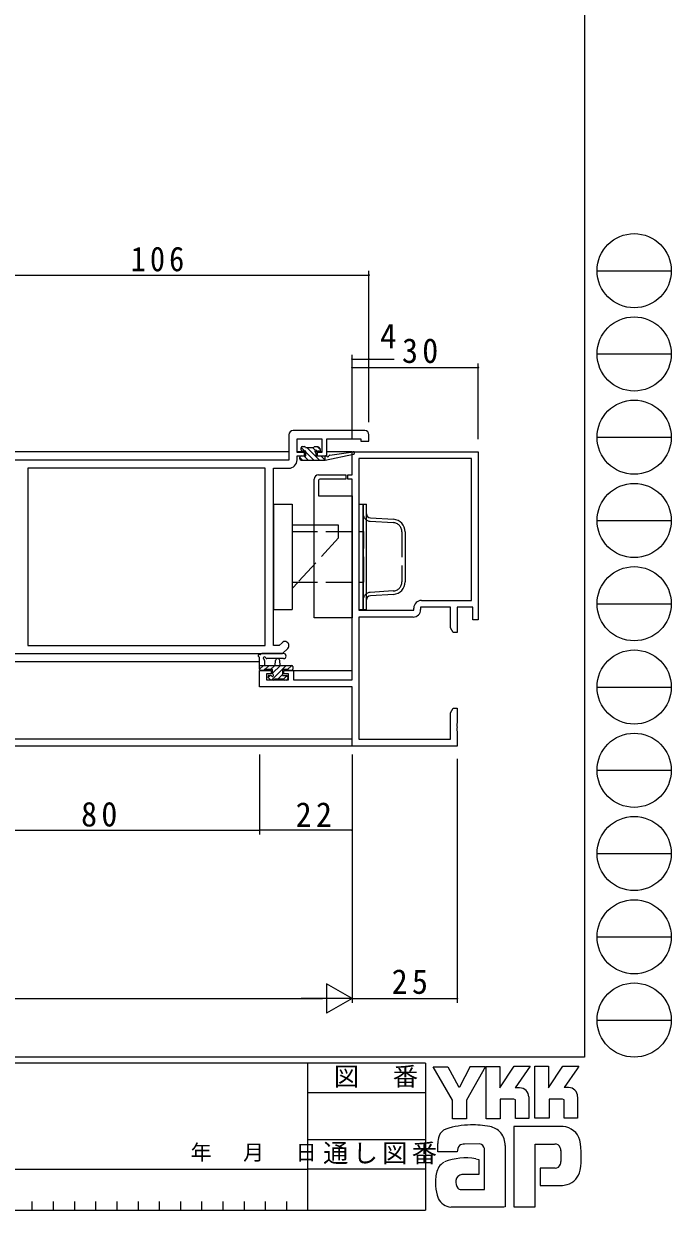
# Model space of a CAD drawing. Units: millimetres, scale not verified. Extents: x -594 to 199, y -420 to 144.
# Drawn here: x 45.5 to 199.4, y -420 to -137.9 of the extents above; entities that cross this region are included whole.
import ezdxf
from ezdxf.enums import TextEntityAlignment as Align

# ---------------------------------------------------------------- set-up
doc = ezdxf.new("R2010")
doc.units = ezdxf.units.MM
doc.header["$LTSCALE"] = 2
doc.linetypes.add('DASHED3', pattern=[4, 3, -1])
for name, color, linetype, lineweight in [('0-1_YKK_ZWAK', 7, 'Continuous', 9), ('0-3_YKK_12', 2, 'Continuous', 9), ('0-4_YKK_D', 6, 'Continuous', 9), ('0-5_YKK_13', 4, 'Continuous', 9), ('0-6_YKK_11', 7, 'Continuous', 9)]:
    doc.layers.add(name, color=color, linetype=linetype, lineweight=lineweight)
doc.styles.add('ＭＳ ゴシック', font='')
doc.styles.get('ＭＳ ゴシック').set_extended_font_data('MS Gothic')

msp = doc.modelspace()

# ---------------------------------------------------------------- linework, layer by layer
at = {"layer": '0-1_YKK_ZWAK'}
for p, q in [((178.8, 141.4), (178.8, -383.6)), ((181.776, -196.616), (199.416, -196.616)), ((181.776, -216.412), (199.416, -216.412)), ((181.776, -236.208), (199.416, -236.208)), ((181.776, -256.004), (199.416, -256.004)), ((181.776, -275.8), (199.416, -275.8)), ((181.776, -295.596), (199.416, -295.596)), ((181.776, -315.392), (199.416, -315.392)), ((181.776, -335.188), (199.416, -335.188)), ((181.776, -354.984), (199.416, -354.984)), ((181.776, -374.78), (199.416, -374.78)), ((178.8, -383.6), (-591.2, -383.6)), ((141, -385), (-591.2, -385)), ((113, -385), (113, -420)), ((141, -385), (141, -420)), ((142.837, -385.906), (146.351, -385.906)), ((147.432, -393.799), (142.837, -385.906)), ((151.636, -385.798), (149.081, -390.771)), ((155.46, -398.231), (155.46, -385.825)), ((166.974, -385.717), (170.245, -385.717)), ((166.974, -398.123), (166.974, -385.717)), ((173.678, -385.717), (177.462, -385.717)), ((177.083, -386.365), (173.961, -390.825)), ((177.462, -385.717), (177.083, -386.365)), ((113, -392), (141, -392)), ((163.379, -390.906), (162.34, -390.906)), ((175.001, -390.825), (173.961, -390.825)), ((161.974, -393.582), (158.784, -393.582)), ((165.542, -393.069), (165.542, -398.15)), ((170.38, -393.555), (170.38, -398.123)), ((173.569, -393.555), (170.38, -393.555)), ((174.002, -393.717), (173.569, -393.555)), ((174.002, -398.096), (174.002, -393.717)), ((177.164, -393.069), (177.164, -398.096)), ((173.624, -400.096), (162.028, -400.096)), ((162.028, -400.096), (162.028, -419.206)), ((170.38, -398.123), (166.974, -398.123)), ((174.002, -398.046), (174.052, -398.096)), ((177.164, -398.096), (174.002, -398.096)), ((113, -403.199), (141, -403.199)), ((143.918, -406.07), (143.918, -404.141)), ((148.567, -406.07), (143.918, -406.07)), ((153.946, -404.205), (150.248, -404.275)), ((155.027, -415.071), (155.027, -405.34)), ((159.92, -404.583), (159.92, -419.179)), ((167.055, -404.259), (171.704, -404.259)), ((167.055, -419.206), (167.055, -404.259)), ((173.173, -405.756), (173.191, -408.391)), ((12.2, -410.2), (113, -410.2)), ((141, -410.199), (113, -410.199)), ((153.676, -411.53), (149.681, -411.535)), ((168.272, -409.989), (168.272, -414.125)), ((171.813, -409.989), (168.272, -409.989)), ((168.272, -414.125), (173.596, -414.125)), ((173.596, -414.125), (174.678, -413.882)), ((149.405, -415.071), (155.027, -415.071)), ((154.595, -415.071), (154.946, -415.071)), ((155.027, -415.07), (155.028, -415.071)), ((-591.2, -420), (141, -420)), ((47.48, -417.9), (47.48, -420)), ((52.52, -417.9), (52.52, -420)), ((57.56, -417.9), (57.56, -420)), ((62.6, -417.9), (62.6, -420)), ((67.64, -417.9), (67.64, -420)), ((72.68, -417.9), (72.68, -420)), ((77.72, -417.9), (77.72, -420)), ((82.76, -417.9), (82.76, -420)), ((87.8, -417.9), (87.8, -420)), ((92.84, -417.9), (92.84, -420)), ((97.88, -417.9), (97.88, -420)), ((102.92, -417.9), (102.92, -420)), ((107.96, -417.9), (107.96, -420)), ((148.567, -419.26), (147.08, -419.26)), ((159.595, -419.233), (148.567, -419.26)), ((159.92, -419.179), (159.595, -419.233))]:
    msp.add_line(p, q, dxfattribs=at)
for points in [[(146.351, -385.906), (148.864, -390.609), (149.081, -390.771)], [(151.636, -385.798), (155.262, -385.798), (150.729, -393.826)], [(155.46, -385.825), (158.676, -385.825), (158.676, -390.923), (162.055, -385.771)], [(162.055, -385.771), (165.88, -385.771), (162.34, -390.906)], [(170.245, -385.717), (170.245, -390.908), (173.678, -385.717)], [(150.729, -393.826), (150.729, -398.258), (147.432, -398.258), (147.432, -393.799)], [(158.784, -393.582), (158.784, -398.231), (155.46, -398.231)], [(165.542, -398.15), (162.406, -398.15), (162.406, -393.744), (161.974, -393.582)], [(152.973, -407.773), (153.676, -407.935), (153.676, -411.53)], [(162.028, -419.206), (166.271, -419.206), (167.055, -419.206)]]:
    msp.add_lwpolyline(points, dxfattribs=at)
for centre in [(190.596, -196.616), (190.596, -216.412), (190.596, -236.208), (190.596, -256.004), (190.596, -275.8), (190.596, -295.596), (190.596, -315.392), (190.596, -335.188), (190.596, -354.984), (190.596, -374.78)]:
    msp.add_circle(centre, 8.82, dxfattribs=at)
for centre, radius, start, end in [((163.379, -393.069), 2.163, 0.00165, 89.99603), ((175, -392.988), 2.163, 0.00165, 89.99603), ((151.722, -417.401), 17.68, 89.89165, 109.30847), ((152.241, -420.463), 20.748, 78.78009, 91.46938), ((155.53, -404.496), 4.449, 40.66422, 80.31693), ((173.472, -404.44), 4.341, 14.44571, 87.08746), ((148.959, -404.166), 5.037, 158.41083, 179.71774), ((146.606, -403.055), 2.444, 109.02126, 161.51263), ((155.309, -404.485), 4.612, 358.78058, 38.76563), ((157.166, -407.187), 20.86, 350.99026, 10.67624), ((150.675, -406.007), 2.109, 138.46381, 181.71359), ((150.115, -405.971), 1.701, 85.50551, 126.78038), ((153.456, -405.754), 1.625, 14.75519, 72.44994), ((171.865, -405.479), 1.229, 16.43123, 96.91661), ((169.531, -406.208), 3.673, 4.93422, 17.03551), ((147.427, -411.927), 3.908, 121.8271, 169.08475), ((150.52, -420.854), 13.309, 79.38097, 112.05824), ((169.51, -408.041), 3.697, 343.6902, 354.75362), ((154.449, -413.395), 11.082, 168.76372, 199.80078), ((149.69, -412.979), 1.445, 90.33952, 178.03638), ((171.814, -408.684), 1.306, 269.95467, 342.90144), ((173.535, -409.745), 4.291, 285.4429, 349.90448), ((150.582, -413.328), 2.369, 171.08202, 216.71922), ((147.44, -415.443), 3.823, 207.31435, 263.59464), ((149.65, -413.565), 1.526, 230.97279, 260.7549)]:
    msp.add_arc(centre, radius, start, end, dxfattribs=at)
at = {"layer": '0-3_YKK_12'}
for p, q in [((108.557, -239.644), (-288.493, -239.644)), ((112.557, -239.644), (110.505, -239.644)), ((116.34, -239.644), (114.728, -239.644)), ((123.557, -239.644), (117.557, -239.644)), ((123.557, -244.844), (123.557, -239.644)), ((123.557, -293.614), (123.557, -246.444)), ((101.557, -289.644), (-284.443, -289.644)), ((109.157, -291.644), (123.557, -291.644)), ((123.557, -309.644), (123.557, -295.844)), ((123.557, -308.014), (-306.443, -308.014)), ((123.557, -309.644), (-306.443, -309.644))]:
    msp.add_line(p, q, dxfattribs=at)
at = {"layer": '0-4_YKK_D'}
for p, q in [((127.557, -232.644), (127.557, -196.644)), ((21.557, -197.644), (127.557, -197.644)), ((123.557, -232.644), (123.557, -216.644)), ((127.557, -232.644), (127.557, -216.644)), ((123.557, -236.644), (123.557, -218.644)), ((123.557, -219.644), (153.557, -219.644)), ((153.557, -236.644), (153.557, -218.644)), ((101.557, -311.644), (101.557, -330.644)), ((101.557, -311.644), (101.557, -330.644)), ((123.557, -311.644), (123.557, -330.644)), ((123.557, -312.644), (123.557, -370.644)), ((123.557, -312.644), (123.557, -370.644)), ((148.557, -312.644), (148.557, -370.644)), ((21.557, -329.644), (101.557, -329.644)), ((123.557, -329.644), (101.557, -329.644)), ((-299.44, -369.644), (116.557, -369.644)), ((123.557, -369.644), (111.433, -369.644)), ((123.557, -369.644), (117.495, -373.144)), ((123.557, -369.644), (148.557, -369.644))]:
    msp.add_line(p, q, dxfattribs=at)
for points in [[(123.557, -217.644), (127.557, -217.644), (133.562, -217.644)], [(123.557, -369.644), (117.495, -366.144), (117.495, -373.144)]]:
    msp.add_lwpolyline(points, dxfattribs=at)
for centre, start, end in [((127.557, -197.644), 0, 180), ((127.557, -197.644), 180, 0), ((123.557, -217.644), 0, 180), ((123.557, -217.644), 180, 0), ((123.557, -219.644), 0, 180), ((123.557, -219.644), 180, 0), ((127.557, -217.644), 0, 180), ((127.557, -217.644), 180, 0), ((153.557, -219.644), 0, 180), ((153.557, -219.644), 180, 0), ((101.557, -329.644), 0, 180), ((101.557, -329.644), 0, 180), ((101.557, -329.644), 180, 0), ((101.557, -329.644), 180, 0), ((123.557, -329.644), 0, 180), ((123.557, -329.644), 180, 0), ((148.557, -369.644), 0, 180), ((148.557, -369.644), 180, 0)]:
    msp.add_arc(centre, 0.106, start, end, dxfattribs=at)
at = {"layer": '0-5_YKK_13'}
for p, q in [((111.457, -239.244), (111.457, -238.744)), ((112.353, -239.544), (111.469, -238.66)), ((111.757, -238.444), (112.257, -238.444)), ((112.557, -239.544), (111.757, -239.544)), ((112.457, -238.644), (114.457, -238.644)), ((112.557, -240.644), (112.557, -239.544)), ((114.453, -241.644), (112.557, -239.748)), ((115.8, -241.644), (112.8, -238.644)), ((114.831, -239.328), (114.147, -238.644)), ((114.657, -238.444), (115.257, -238.444)), ((116.055, -239.205), (115.297, -238.447)), ((115.757, -239.544), (115.418, -239.544)), ((115.469, -238.532), (115.97, -239.032)), ((118.269, -240.471), (123.811, -239.647)), ((111.157, -241.344), (111.157, -240.944)), ((111.759, -241.644), (111.157, -241.042)), ((111.457, -240.644), (112.557, -240.644)), ((111.457, -241.644), (117.155, -241.644)), ((113.106, -241.644), (112.106, -240.644)), ((114.957, -240.005), (114.957, -240.644)), ((114.957, -240.644), (117.155, -240.644)), ((117.147, -241.644), (116.147, -240.644)), ((117.155, -241.644), (123.916, -240.238)), ((117.155, -240.644), (117.242, -240.63)), ((117.155, -241.644), (117.155, -240.644)), ((115.558, -245.144), (122.058, -245.144)), ((122.058, -245.144), (122.058, -246.144)), ((114.558, -279.144), (114.558, -246.144)), ((115.558, -246.644), (115.558, -250.144)), ((122.058, -246.144), (116.058, -246.144)), ((115.558, -250.144), (123.558, -250.144)), ((104.857, -252.144), (109.357, -252.144)), ((104.857, -252.144), (104.857, -277.144)), ((109.357, -252.144), (109.357, -277.144)), ((125.188, -252.144), (125.188, -277.144)), ((126.188, -252.144), (126.988, -252.144)), ((126.188, -277.144), (126.188, -252.144)), ((126.988, -277.144), (126.988, -252.144)), ((127.929, -255.398), (133.366, -255.722)), ((120.357, -257.144), (109.357, -257.144)), ((120.357, -258.644), (120.357, -257.144)), ((136.188, -258.717), (136.188, -270.571)), ((110.733, -270.644), (109.357, -272.144)), ((133.366, -273.566), (127.929, -273.889)), ((104.857, -277.144), (109.357, -277.144)), ((125.188, -277.144), (126.188, -277.144)), ((126.188, -277.144), (126.988, -277.144)), ((107.285, -287.644), (102.123, -287.644)), ((101.557, -291.344), (101.557, -288.664)), ((101.557, -290.444), (109.157, -290.444)), ((101.559, -291.373), (102.488, -290.444)), ((102.757, -289.264), (102.757, -290.444)), ((102.835, -291.444), (103.835, -290.444)), ((107.285, -288.844), (103.324, -288.847)), ((104.182, -291.444), (105.182, -290.444)), ((104.376, -293.944), (107.876, -290.444)), ((104.657, -292.316), (106.529, -290.444)), ((105.257, -290.444), (105.359, -289.3)), ((106.457, -290.444), (106.355, -289.3)), ((108.223, -291.444), (109.217, -290.45)), ((102.457, -291.644), (101.857, -291.644)), ((104.657, -291.444), (102.657, -291.444)), ((103.632, -293.342), (104.129, -292.844)), ((104.145, -293.856), (103.645, -293.356)), ((103.857, -292.844), (104.196, -292.844)), ((104.657, -292.383), (104.657, -291.444)), ((105.923, -293.744), (107.057, -292.61)), ((107.057, -291.444), (107.057, -292.844)), ((108.357, -291.444), (107.057, -291.444)), ((107.057, -292.844), (107.957, -292.844)), ((107.258, -293.757), (108.122, -292.893)), ((108.257, -293.144), (108.257, -293.644)), ((109.157, -291.644), (108.557, -291.644)), ((109.457, -290.744), (109.457, -291.344)), ((104.957, -293.944), (104.357, -293.944)), ((107.257, -293.744), (105.157, -293.744)), ((107.957, -293.944), (107.457, -293.944))]:
    msp.add_line(p, q, dxfattribs=at)
at = {"layer": '0-5_YKK_13', "linetype": 'DASHED3'}
for p, q in [((127.881, -256.197), (133.319, -256.521)), ((109.357, -258.644), (126.357, -258.644)), ((120.357, -260.144), (120.357, -258.644)), ((126.357, -270.644), (126.357, -258.644)), ((135.388, -258.717), (135.388, -270.571)), ((120.357, -260.144), (110.733, -270.644)), ((109.357, -270.644), (126.357, -270.644)), ((133.319, -272.767), (127.881, -273.091))]:
    msp.add_line(p, q, dxfattribs=at)
at = {"layer": '0-5_YKK_13'}
for points in [[(123.558, -250.144), (123.558, -279.144), (114.558, -279.144)], [(125.188, -252.144), (126.188, -252.144), (126.188, -277.144)]]:
    msp.add_lwpolyline(points, dxfattribs=at)
for centre, radius, start, end in [((111.757, -238.744), 0.3, 90, 180), ((111.757, -239.244), 0.3, 180, 270), ((112.257, -238.644), 0.2, 0, 90), ((114.657, -238.644), 0.2, 90, 180), ((114.957, -239.544), 0.25, 33.05573, 236.94426), ((114.657, -240.005), 0.3, 0, 56.94426), ((115.418, -239.244), 0.3, 213.05573, 270), ((115.257, -238.744), 0.3, 45, 90), ((115.757, -239.244), 0.3, 270, 45), ((123.855, -239.944), 0.3, 281.7498, 98.44934), ((111.457, -240.944), 0.3, 90, 180), ((111.457, -241.344), 0.3, 180, 270), ((117.29, -240.926), 0.3, 39.19753, 99.19753), ((117.755, -240.547), 0.3, 219.19753, 338.44934), ((118.313, -240.767), 0.3, 98.44934, 158.44934), ((115.558, -246.144), 1, 90, 180), ((116.058, -246.644), 0.5, 90, 180), ((127.988, -254.4), 1, 180, 266.59355), ((133.188, -258.717), 3, 0, 86.59355), ((133.188, -270.571), 3, 273.40643, 0), ((127.988, -274.887), 1, 93.40643, 180), ((102.123, -287.944), 0.3, 90, 139.47121), ((107.285, -288.244), 0.6, 270.04022, 90.04022), ((101.557, -288.144), 0.3, 79.47121, 239.99998), ((101.257, -288.664), 0.3, 0, 60), ((101.667, -287.554), 0.3, 259.47121, 319.47121), ((102.757, -288.744), 0.3, 19.18974, 239.99998), ((102.457, -289.264), 0.3, 0, 60), ((103.324, -288.547), 0.3, 199.18974, 270.04022), ((105.857, -289.344), 0.5, 5.09206, 174.90793), ((109.157, -290.744), 0.3, 0, 90), ((101.857, -291.344), 0.3, 180, 270), ((102.457, -291.444), 0.2, 270, 0), ((103.857, -293.144), 0.3, 90, 225), ((104.196, -293.144), 0.3, 33.05573, 90), ((104.657, -292.844), 0.25, 213.05573, 56.94426), ((104.957, -292.383), 0.3, 180, 236.94426), ((107.957, -293.144), 0.3, 0, 90), ((108.557, -291.444), 0.2, 180, 270), ((109.157, -291.344), 0.3, 270, 0), ((104.357, -293.644), 0.3, 225, 270), ((104.957, -293.744), 0.2, 270, 0), ((107.457, -293.744), 0.2, 180, 270), ((107.957, -293.644), 0.3, 270, 0)]:
    msp.add_arc(centre, radius, start, end, dxfattribs=at)
at = {"layer": '0-5_YKK_13', "linetype": 'DASHED3'}
for centre, radius, start, end in [((127.988, -254.4), 1.8, 180, 266.59355), ((133.188, -258.717), 2.2, 0, 86.59355), ((133.188, -270.571), 2.2, 273.40643, 0), ((127.988, -274.887), 1.8, 93.40643, 180)]:
    msp.add_arc(centre, radius, start, end, dxfattribs=at)
at = {"layer": '0-6_YKK_11'}
for p, q in [((108.557, -235.644), (108.557, -241.644)), ((126.557, -234.644), (109.557, -234.644)), ((123.557, -239.644), (153.557, -239.644)), ((153.557, -239.644), (153.557, -279.644)), ((108.557, -241.644), (22.557, -241.644)), ((125.187, -241.274), (125.187, -277.344)), ((125.187, -241.274), (125.187, -277.344)), ((151.927, -241.274), (125.187, -241.274)), ((151.927, -275.014), (151.927, -241.274)), ((102.927, -243.574), (46.487, -243.574)), ((123.557, -293.914), (123.557, -246.144)), ((140.027, -275.014), (151.927, -275.014)), ((139.857, -276.644), (139.857, -277.174)), ((146.927, -276.644), (139.857, -276.644)), ((146.927, -281.553), (146.927, -276.644)), ((147.557, -282.644), (146.927, -281.553)), ((101.557, -295.544), (101.557, -291.644)), ((101.557, -291.644), (104.357, -291.644)), ((123.557, -295.544), (101.557, -295.544)), ((123.557, -309.644), (123.557, -295.544)), ((146.927, -301.735), (147.557, -300.644)), ((146.927, -308.014), (146.927, -301.735)), ((148.557, -309.644), (123.557, -309.644)), ((125.187, -308.014), (146.927, -308.014))]:
    msp.add_line(p, q, dxfattribs=at)
for points in [[(110.487, -241.574), (110.487, -240.644), (112.257, -240.644), (112.257, -239.844), (110.487, -239.844), (110.487, -236.574), (116.357, -236.574), (116.357, -239.844), (115.257, -239.844), (115.257, -240.644), (117.557, -240.644), (117.557, -236.574), (125.627, -236.574), (125.627, -237.144), (127.557, -237.144), (127.557, -235.644)], [(123.557, -246.144), (122.557, -246.144), (122.557, -245.144), (123.557, -245.144), (123.557, -239.644)], [(106.91, -285.062), (106.258, -285.714), (104.857, -285.714), (104.857, -243.574), (108.487, -243.574)], [(125.187, -277.344), (138.227, -277.344), (138.227, -276.814)], [(138.057, -278.974), (125.187, -278.974), (125.187, -308.014)], [(153.557, -279.644), (152.257, -279.644), (152.257, -276.644), (148.557, -276.644), (148.557, -282.644), (147.557, -282.644)], [(39.557, -287.644), (107.057, -287.644), (108.275, -286.427)], [(104.357, -291.644), (104.357, -292.444), (103.187, -292.444), (103.187, -293.914), (108.457, -293.914), (108.457, -292.444), (107.357, -292.444), (107.357, -291.644), (109.657, -291.644), (109.657, -293.914), (123.557, -293.914)], [(147.557, -300.644), (148.557, -300.644), (148.557, -304.186), (148.437, -304.369), (148.437, -304.919), (148.557, -305.102), (148.557, -305.186), (148.437, -305.369), (148.437, -305.919), (148.557, -306.102), (148.557, -309.644)]]:
    msp.add_lwpolyline(points, dxfattribs=at)
msp.add_lwpolyline([(102.927, -243.574), (46.487, -243.574), (46.487, -285.714), (102.927, -285.714)], close=True, dxfattribs=at)
for centre, radius, start, end in [((109.557, -235.644), 1, 90, 179.99998), ((126.557, -235.644), 1, 0, 89.99998), ((108.487, -241.574), 2, 270, 359.99998), ((140.027, -276.814), 1.8, 90, 179.99998), ((138.057, -277.174), 1.8, 270, 359.99998), ((107.592, -285.744), 0.965, 314.99998, 135)]:
    msp.add_arc(centre, radius, start, end, dxfattribs=at)

# ---------------------------------------------------------------- texts
at = {"layer": '0-1_YKK_ZWAK', "color": 4, "style": 'ＭＳ ゴシック'}
msp.add_text('年   月   日', height=3.666, dxfattribs=at).set_placement((85.176, -409.169), align=Align.BOTTOM_LEFT)
at = {"layer": '0-1_YKK_ZWAK', "char_height": 4.399, "attachment_point": 7, "style": 'ＭＳ ゴシック'}
for s, insert in [('\\T1.17;図\u3000番', (119.198, -390.862)), ('\\T1.17;通し図番', (116.679, -409.085))]:
    msp.add_mtext(s, dxfattribs=dict(at, insert=insert))
at = {"layer": '0-4_YKK_D', "color": 7, "style": 'ＭＳ ゴシック'}
msp.add_text('4', height=5.865, dxfattribs=at).set_placement((130.172, -216.844), align=Align.BOTTOM_LEFT)
at = {"layer": '0-4_YKK_D', "color": 7, "char_height": 5.865, "attachment_point": 7, "style": 'ＭＳ ゴシック'}
for s, insert in [('\\T1.27;\\W0.9;106', (70.957, -196.844)), ('\\T1.27;\\W0.95;30', (135.426, -218.644)), ('\\T1.27;\\W0.95;80', (59.157, -328.844)), ('\\T1.27;\\W0.95;22', (110.157, -328.844)), ('\\T1.27;\\W0.95;25', (132.975, -368.644))]:
    msp.add_mtext(s, dxfattribs=dict(at, insert=insert))

doc.saveas('drawing.dxf')
